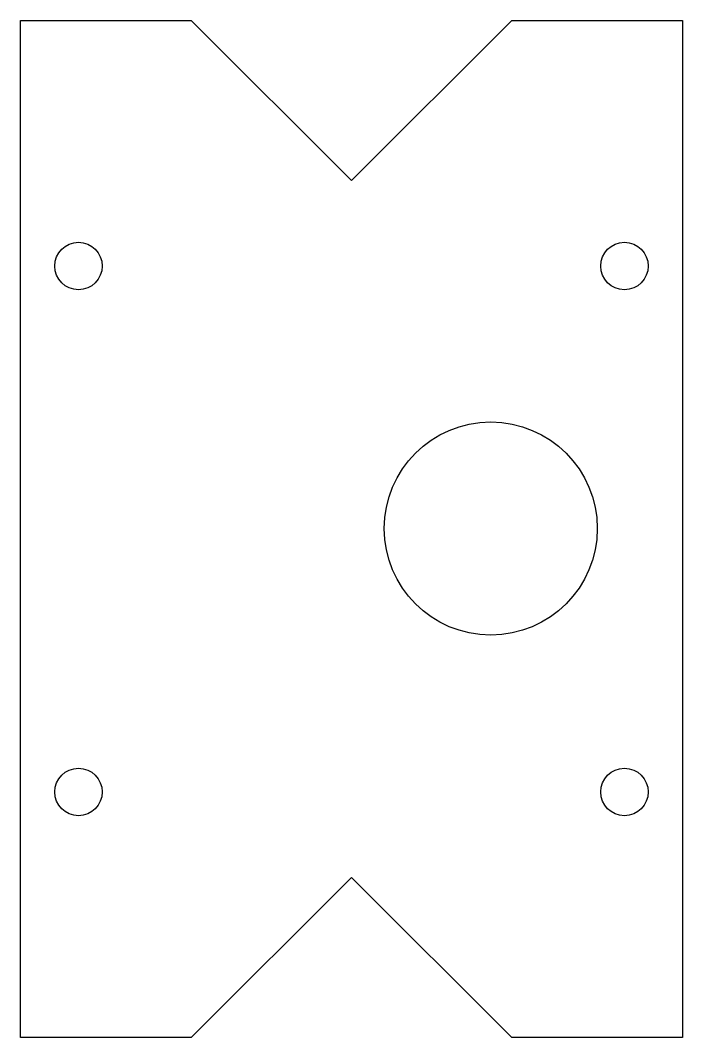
# Model space of a CAD drawing. Header units: metres. Extents: x 0 to 68, y -105 to 0.
import ezdxf

# ---------------------------------------------------------------- set-up
doc = ezdxf.new("R2010")
doc.units = ezdxf.units.M

msp = doc.modelspace()

# ---------------------------------------------------------------- linework, layer by layer
for p, q in [((0, 0), (17.65, 0)), ((0, -105.04), (0, 0)), ((17.65, 0), (34.19, -16.54)), ((34.19, -16.54), (50.73, 0)), ((50.73, 0), (68.38, 0)), ((68.38, 0), (68.38, -105.04)), ((34.19, -88.5), (17.65, -105.04)), ((50.73, -105.04), (34.19, -88.5)), ((17.65, -105.04), (0, -105.04)), ((68.38, -105.04), (50.73, -105.04))]:
    msp.add_line(p, q)
for centre, radius in [((6, -25.37), 2.45), ((62.37, -25.37), 2.45), ((48.57, -52.47), 11), ((6, -79.67), 2.45), ((62.37, -79.67), 2.45)]:
    msp.add_circle(centre, radius)

doc.saveas('drawing.dxf')
